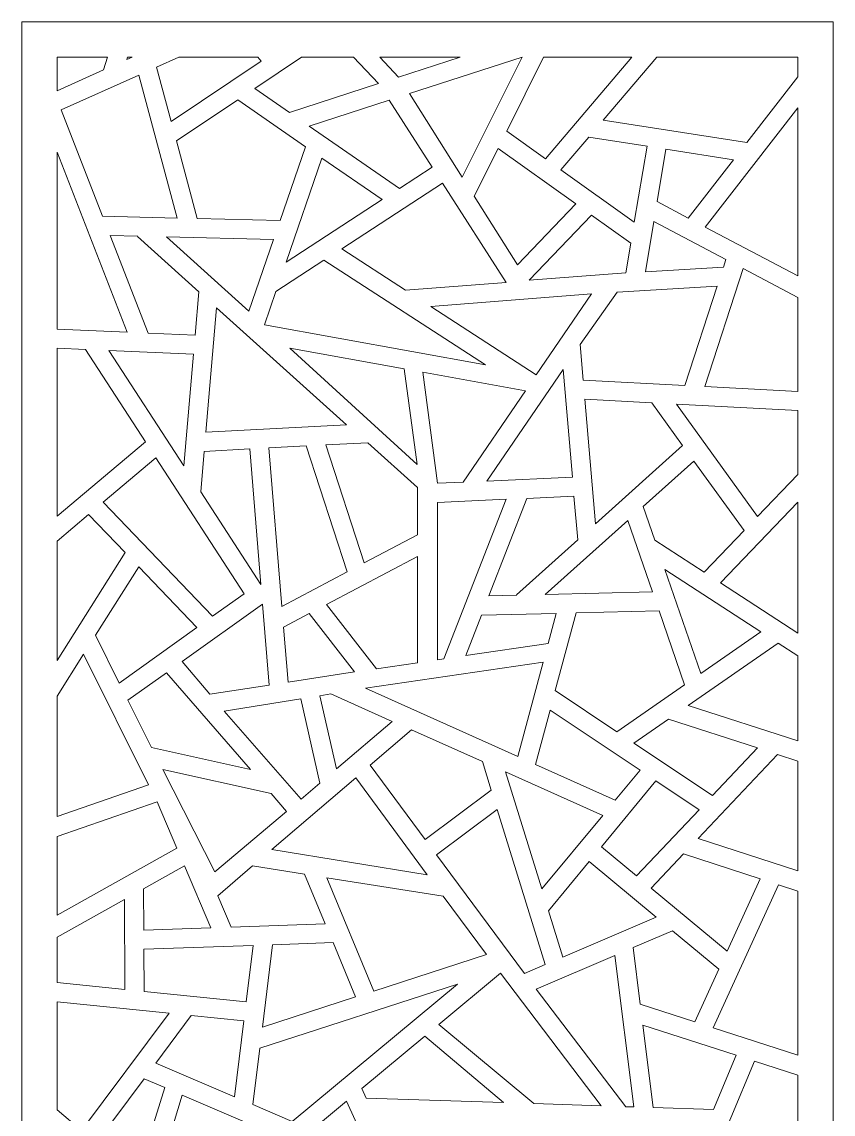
# Model space of a CAD drawing. Header units: centimetres. Extents: x -7 to 5.1, y -15.9 to 14.
# Drawn here: x -7.02 to 5.08, y -2.28 to 14.01 of the extents above; entities that cross this region are included whole.
import ezdxf

# ---------------------------------------------------------------- set-up
doc = ezdxf.new("R2010")
doc.units = ezdxf.units.CM
doc.header["$MEASUREMENT"] = 0
doc.layers.add('layer 1', color=7, linetype='Continuous')

msp = doc.modelspace()

# ---------------------------------------------------------------- linework, layer by layer
at = {"layer": 'layer 1', "color": 242, "lineweight": 9}
for points, knots in [([(-7.01776, 14.00784), (-7.01776, 14.00784), (5.08433, 14.00784), (5.08433, 14.00784), (5.08433, 14.00784), (5.08433, 14.00784), (5.08433, -15.93638), (5.08433, -15.93638), (5.08433, -15.93638), (5.08433, -15.93638), (-7.01776, -15.93638), (-7.01776, -15.93638), (-7.01776, -15.93638), (-7.01776, -15.93638), (-7.01776, 14.00784), (-7.01776, 14.00784)], [0, 0, 0, 0, 0.2, 0.2, 0.2, 0.2, 0.4, 0.4, 0.4, 0.4, 0.6, 0.6, 0.6, 0.6, 1, 1, 1, 1]), ([(-6.49191, 13.48199), (-6.49191, 13.48199), (-5.74002, 13.48199), (-5.74002, 13.48199), (-5.74002, 13.48199), (-5.74002, 13.48199), (-5.79916, 13.2905), (-5.79916, 13.2905), (-5.79916, 13.2905), (-5.79916, 13.2905), (-6.49191, 12.98055), (-6.49191, 12.98055), (-6.49191, 12.98055), (-6.49191, 12.98055), (-6.49191, 13.48199), (-6.49191, 13.48199)], [0, 0, 0, 0, 0.2, 0.2, 0.2, 0.2, 0.4, 0.4, 0.4, 0.4, 0.6, 0.6, 0.6, 0.6, 1, 1, 1, 1]), ([(-5.44189, 13.48199), (-5.44189, 13.48199), (-5.37122, 13.48199), (-5.37122, 13.48199), (-5.37122, 13.48199), (-5.37122, 13.48199), (-5.45322, 13.44531), (-5.45322, 13.44531), (-5.45322, 13.44531), (-5.45322, 13.44531), (-5.44189, 13.48199), (-5.44189, 13.48199)], [0, 0, 0, 0, 0.25, 0.25, 0.25, 0.25, 0.5, 0.5, 0.5, 0.5, 1, 1, 1, 1]), ([(-4.67372, 13.48199), (-4.67372, 13.48199), (-3.49926, 13.48199), (-3.49926, 13.48199), (-3.49926, 13.48199), (-3.49926, 13.48199), (-3.44844, 13.42067), (-3.44844, 13.42067), (-3.44844, 13.42067), (-3.44844, 13.42067), (-4.79101, 12.52346), (-4.79101, 12.52346), (-4.79101, 12.52346), (-4.79101, 12.52346), (-5.00804, 13.33241), (-5.00804, 13.33241), (-5.00804, 13.33241), (-5.00804, 13.33241), (-4.67372, 13.48199), (-4.67372, 13.48199)], [0, 0, 0, 0, 0.16666667, 0.16666667, 0.16666667, 0.16666667, 0.33333333, 0.33333333, 0.33333333, 0.33333333, 0.5, 0.5, 0.5, 0.5, 0.66666667, 0.66666667, 0.66666667, 0.66666667, 1, 1, 1, 1]), ([(-2.84431, 13.48199), (-2.84431, 13.48199), (-2.07019, 13.48199), (-2.07019, 13.48199), (-2.07019, 13.48199), (-2.07019, 13.48199), (-1.6974, 13.08771), (-1.6974, 13.08771), (-1.6974, 13.08771), (-1.6974, 13.08771), (-3.02454, 12.65827), (-3.02454, 12.65827), (-3.02454, 12.65827), (-3.02454, 12.65827), (-3.54156, 13.01606), (-3.54156, 13.01606), (-3.54156, 13.01606), (-3.54156, 13.01606), (-2.84431, 13.48199), (-2.84431, 13.48199)], [0, 0, 0, 0, 0.16666667, 0.16666667, 0.16666667, 0.16666667, 0.33333333, 0.33333333, 0.33333333, 0.33333333, 0.5, 0.5, 0.5, 0.5, 0.66666667, 0.66666667, 0.66666667, 0.66666667, 1, 1, 1, 1]), ([(-0.47726, 13.48199), (-0.47726, 13.48199), (-1.39735, 13.18481), (-1.39735, 13.18481), (-1.39735, 13.18481), (-1.39735, 13.18481), (-1.67835, 13.48199), (-1.67835, 13.48199), (-1.67835, 13.48199), (-1.67835, 13.48199), (-0.47726, 13.48199), (-0.47726, 13.48199)], [0, 0, 0, 0, 0.25, 0.25, 0.25, 0.25, 0.5, 0.5, 0.5, 0.5, 1, 1, 1, 1]), ([(-1.23498, 12.9378), (-1.23498, 12.9378), (0.44689, 13.48199), (0.44689, 13.48199), (0.44689, 13.48199), (0.44689, 13.48199), (-0.44725, 11.6898), (-0.44725, 11.6898), (-0.44725, 11.6898), (-0.44725, 11.6898), (-1.23498, 12.9378), (-1.23498, 12.9378)], [0, 0, 0, 0, 0.25, 0.25, 0.25, 0.25, 0.5, 0.5, 0.5, 0.5, 1, 1, 1, 1]), ([(2.07974, 13.48199), (2.07974, 13.48199), (0.76498, 13.48199), (0.76498, 13.48199), (0.76498, 13.48199), (0.76498, 13.48199), (0.21418, 12.37797), (0.21418, 12.37797), (0.21418, 12.37797), (0.21418, 12.37797), (0.79133, 11.96622), (0.79133, 11.96622), (0.79133, 11.96622), (0.79133, 11.96622), (2.07974, 13.48199), (2.07974, 13.48199)], [0, 0, 0, 0, 0.2, 0.2, 0.2, 0.2, 0.4, 0.4, 0.4, 0.4, 0.6, 0.6, 0.6, 0.6, 1, 1, 1, 1]), ([(4.55848, 13.18883), (4.55848, 13.18883), (4.55848, 13.48199), (4.55848, 13.48199), (4.55848, 13.48199), (4.55848, 13.48199), (2.45331, 13.48199), (2.45331, 13.48199), (2.45331, 13.48199), (2.45331, 13.48199), (1.65428, 12.54197), (1.65428, 12.54197), (1.65428, 12.54197), (1.65428, 12.54197), (3.79709, 12.20987), (3.79709, 12.20987), (3.79709, 12.20987), (3.79709, 12.20987), (4.55848, 13.18883), (4.55848, 13.18883)], [0, 0, 0, 0, 0.16666667, 0.16666667, 0.16666667, 0.16666667, 0.33333333, 0.33333333, 0.33333333, 0.33333333, 0.5, 0.5, 0.5, 0.5, 0.66666667, 0.66666667, 0.66666667, 0.66666667, 1, 1, 1, 1]), ([(-5.81457, 11.11016), (-5.81457, 11.11016), (-4.69909, 11.08275), (-4.69909, 11.08275), (-4.69909, 11.08275), (-4.69909, 11.08275), (-5.27109, 13.21471), (-5.27109, 13.21471), (-5.27109, 13.21471), (-5.27109, 13.21471), (-6.43237, 12.69511), (-6.43237, 12.69511), (-6.43237, 12.69511), (-6.43237, 12.69511), (-5.81457, 11.11016), (-5.81457, 11.11016)], [0, 0, 0, 0, 0.2, 0.2, 0.2, 0.2, 0.4, 0.4, 0.4, 0.4, 0.6, 0.6, 0.6, 0.6, 1, 1, 1, 1]), ([(-4.40251, 11.07546), (-4.40251, 11.07546), (-3.16408, 11.04504), (-3.16408, 11.04504), (-3.16408, 11.04504), (-3.16408, 11.04504), (-2.78415, 12.14553), (-2.78415, 12.14553), (-2.78415, 12.14553), (-2.78415, 12.14553), (-3.7962, 12.84589), (-3.7962, 12.84589), (-3.7962, 12.84589), (-3.7962, 12.84589), (-4.71311, 12.23315), (-4.71311, 12.23315), (-4.71311, 12.23315), (-4.71311, 12.23315), (-4.40251, 11.07546), (-4.40251, 11.07546)], [0, 0, 0, 0, 0.16666667, 0.16666667, 0.16666667, 0.16666667, 0.33333333, 0.33333333, 0.33333333, 0.33333333, 0.5, 0.5, 0.5, 0.5, 0.66666667, 0.66666667, 0.66666667, 0.66666667, 1, 1, 1, 1]), ([(-1.53798, 12.83975), (-1.53798, 12.83975), (-2.72961, 12.45419), (-2.72961, 12.45419), (-2.72961, 12.45419), (-2.72961, 12.45419), (-1.3864, 11.52465), (-1.3864, 11.52465), (-1.3864, 11.52465), (-1.3864, 11.52465), (-0.89678, 11.84228), (-0.89678, 11.84228), (-0.89678, 11.84228), (-0.89678, 11.84228), (-1.53798, 12.83975), (-1.53798, 12.83975)], [0, 0, 0, 0, 0.2, 0.2, 0.2, 0.2, 0.4, 0.4, 0.4, 0.4, 0.6, 0.6, 0.6, 0.6, 1, 1, 1, 1]), ([(4.55848, 10.22084), (4.55848, 10.22084), (4.55848, 12.72533), (4.55848, 12.72533), (4.55848, 12.72533), (4.55848, 12.72533), (3.17665, 10.94865), (3.17665, 10.94865), (3.17665, 10.94865), (3.17665, 10.94865), (4.55848, 10.22084), (4.55848, 10.22084)], [0, 0, 0, 0, 0.25, 0.25, 0.25, 0.25, 0.5, 0.5, 0.5, 0.5, 1, 1, 1, 1]), ([(2.11787, 11.01988), (2.11787, 11.01988), (1.02389, 11.80033), (1.02389, 11.80033), (1.02389, 11.80033), (1.02389, 11.80033), (1.43801, 12.28753), (1.43801, 12.28753), (1.43801, 12.28753), (1.43801, 12.28753), (2.30779, 12.15273), (2.30779, 12.15273), (2.30779, 12.15273), (2.30779, 12.15273), (2.11787, 11.01988), (2.11787, 11.01988)], [0, 0, 0, 0, 0.2, 0.2, 0.2, 0.2, 0.4, 0.4, 0.4, 0.4, 0.6, 0.6, 0.6, 0.6, 1, 1, 1, 1]), ([(-6.49191, 9.42763), (-6.49191, 9.42763), (-6.49191, 12.06419), (-6.49191, 12.06419), (-6.49191, 12.06419), (-6.49191, 12.06419), (-5.44589, 9.38066), (-5.44589, 9.38066), (-5.44589, 9.38066), (-5.44589, 9.38066), (-6.49191, 9.42763), (-6.49191, 9.42763)], [0, 0, 0, 0, 0.25, 0.25, 0.25, 0.25, 0.5, 0.5, 0.5, 0.5, 1, 1, 1, 1]), ([(0.37736, 10.38754), (0.37736, 10.38754), (-0.26934, 11.40883), (-0.26934, 11.40883), (-0.26934, 11.40883), (-0.26934, 11.40883), (0.08565, 12.12035), (0.08565, 12.12035), (0.08565, 12.12035), (0.08565, 12.12035), (1.24583, 11.29268), (1.24583, 11.29268), (1.24583, 11.29268), (1.24583, 11.29268), (0.37736, 10.38754), (0.37736, 10.38754)], [0, 0, 0, 0, 0.2, 0.2, 0.2, 0.2, 0.4, 0.4, 0.4, 0.4, 0.6, 0.6, 0.6, 0.6, 1, 1, 1, 1]), ([(2.58902, 12.10915), (2.58902, 12.10915), (3.59723, 11.95289), (3.59723, 11.95289), (3.59723, 11.95289), (3.59723, 11.95289), (2.92093, 11.08334), (2.92093, 11.08334), (2.92093, 11.08334), (2.92093, 11.08334), (2.45793, 11.3272), (2.45793, 11.3272), (2.45793, 11.3272), (2.45793, 11.3272), (2.58902, 12.10915), (2.58902, 12.10915)], [0, 0, 0, 0, 0.2, 0.2, 0.2, 0.2, 0.4, 0.4, 0.4, 0.4, 0.6, 0.6, 0.6, 0.6, 1, 1, 1, 1]), ([(-2.54117, 11.97739), (-2.54117, 11.97739), (-3.07685, 10.42579), (-3.07685, 10.42579), (-3.07685, 10.42579), (-3.07685, 10.42579), (-1.64449, 11.35689), (-1.64449, 11.35689), (-1.64449, 11.35689), (-1.64449, 11.35689), (-2.54117, 11.97739), (-2.54117, 11.97739)], [0, 0, 0, 0, 0.25, 0.25, 0.25, 0.25, 0.5, 0.5, 0.5, 0.5, 1, 1, 1, 1]), ([(-1.29445, 10.00838), (-1.29445, 10.00838), (-2.24677, 10.62599), (-2.24677, 10.62599), (-2.24677, 10.62599), (-2.24677, 10.62599), (-0.74062, 11.6026), (-0.74062, 11.6026), (-0.74062, 11.6026), (-0.74062, 11.6026), (0.20425, 10.12417), (0.20425, 10.12417), (0.20425, 10.12417), (0.20425, 10.12417), (-1.29445, 10.00838), (-1.29445, 10.00838)], [0, 0, 0, 0, 0.2, 0.2, 0.2, 0.2, 0.4, 0.4, 0.4, 0.4, 0.6, 0.6, 0.6, 0.6, 1, 1, 1, 1]), ([(1.48001, 11.12562), (1.48001, 11.12562), (2.06557, 10.70789), (2.06557, 10.70789), (2.06557, 10.70789), (2.06557, 10.70789), (1.9927, 10.26394), (1.9927, 10.26394), (1.9927, 10.26394), (1.9927, 10.26394), (0.54855, 10.15718), (0.54855, 10.15718), (0.54855, 10.15718), (0.54855, 10.15718), (1.48001, 11.12562), (1.48001, 11.12562)], [0, 0, 0, 0, 0.2, 0.2, 0.2, 0.2, 0.4, 0.4, 0.4, 0.4, 0.6, 0.6, 0.6, 0.6, 1, 1, 1, 1]), ([(2.40839, 11.03174), (2.40839, 11.03174), (3.48488, 10.46475), (3.48488, 10.46475), (3.48488, 10.46475), (3.48488, 10.46475), (3.4483, 10.35236), (3.4483, 10.35236), (3.4483, 10.35236), (3.4483, 10.35236), (2.28262, 10.28155), (2.28262, 10.28155), (2.28262, 10.28155), (2.28262, 10.28155), (2.40839, 11.03174), (2.40839, 11.03174)], [0, 0, 0, 0, 0.2, 0.2, 0.2, 0.2, 0.4, 0.4, 0.4, 0.4, 0.6, 0.6, 0.6, 0.6, 1, 1, 1, 1]), ([(-5.135, 9.36671), (-5.135, 9.36671), (-4.43359, 9.33522), (-4.43359, 9.33522), (-4.43359, 9.33522), (-4.43359, 9.33522), (-4.37754, 9.9843), (-4.37754, 9.9843), (-4.37754, 9.9843), (-4.37754, 9.9843), (-5.29275, 10.80647), (-5.29275, 10.80647), (-5.29275, 10.80647), (-5.29275, 10.80647), (-5.2871, 10.8123), (-5.2871, 10.8123), (-5.2871, 10.8123), (-5.2871, 10.8123), (-5.70245, 10.82251), (-5.70245, 10.82251), (-5.70245, 10.82251), (-5.70245, 10.82251), (-5.135, 9.36671), (-5.135, 9.36671)], [0, 0, 0, 0, 0.14285714, 0.14285714, 0.14285714, 0.14285714, 0.28571429, 0.28571429, 0.28571429, 0.28571429, 0.42857143, 0.42857143, 0.42857143, 0.42857143, 0.57142857, 0.57142857, 0.57142857, 0.57142857, 0.71428571, 0.71428571, 0.71428571, 0.71428571, 1, 1, 1, 1]), ([(-4.86148, 10.80186), (-4.86148, 10.80186), (-3.62997, 9.69555), (-3.62997, 9.69555), (-3.62997, 9.69555), (-3.62997, 9.69555), (-3.2616, 10.76254), (-3.2616, 10.76254), (-3.2616, 10.76254), (-3.2616, 10.76254), (-4.86148, 10.80186), (-4.86148, 10.80186)], [0, 0, 0, 0, 0.25, 0.25, 0.25, 0.25, 0.5, 0.5, 0.5, 0.5, 1, 1, 1, 1]), ([(-3.4002, 9.48914), (-3.4002, 9.48914), (-3.4002, 9.48914), (-3.4002, 9.48914), (-3.4002, 9.48914), (-3.4002, 9.48914), (-3.2279, 9.9882), (-3.2279, 9.9882), (-3.2279, 9.9882), (-3.2279, 9.9882), (-2.51085, 10.45638), (-2.51085, 10.45638), (-2.51085, 10.45638), (-2.51085, 10.45638), (-0.10338, 8.89509), (-0.10338, 8.89509), (-0.10338, 8.89509), (-0.10338, 8.89509), (-3.4002, 9.48916), (-3.4002, 9.48916), (-3.4002, 9.48916), (-3.4002, 9.48916), (-3.4002, 9.48914), (-3.4002, 9.48914)], [0, 0, 0, 0, 0.14285714, 0.14285714, 0.14285714, 0.14285714, 0.28571429, 0.28571429, 0.28571429, 0.28571429, 0.42857143, 0.42857143, 0.42857143, 0.42857143, 0.57142857, 0.57142857, 0.57142857, 0.57142857, 0.71428571, 0.71428571, 0.71428571, 0.71428571, 1, 1, 1, 1]), ([(4.55848, 8.49683), (4.55848, 8.49683), (4.55848, 9.89929), (4.55848, 9.89929), (4.55848, 9.89929), (4.55848, 9.89929), (3.74026, 10.33026), (3.74026, 10.33026), (3.74026, 10.33026), (3.74026, 10.33026), (3.16765, 8.57064), (3.16765, 8.57064), (3.16765, 8.57064), (3.16765, 8.57064), (4.55848, 8.49683), (4.55848, 8.49683)], [0, 0, 0, 0, 0.2, 0.2, 0.2, 0.2, 0.4, 0.4, 0.4, 0.4, 0.6, 0.6, 0.6, 0.6, 1, 1, 1, 1]), ([(-0.91827, 9.7644), (-0.91827, 9.7644), (1.4784, 9.95232), (1.4784, 9.95232), (1.4784, 9.95232), (1.4784, 9.95232), (0.65428, 8.74455), (0.65428, 8.74455), (0.65428, 8.74455), (0.65428, 8.74455), (-0.91827, 9.7644), (-0.91827, 9.7644)], [0, 0, 0, 0, 0.25, 0.25, 0.25, 0.25, 0.5, 0.5, 0.5, 0.5, 1, 1, 1, 1]), ([(3.35569, 10.06776), (3.35569, 10.06776), (1.86033, 9.97803), (1.86033, 9.97803), (1.86033, 9.97803), (1.86033, 9.97803), (1.30851, 9.19838), (1.30851, 9.19838), (1.30851, 9.19838), (1.30851, 9.19838), (1.35441, 8.66691), (1.35441, 8.66691), (1.35441, 8.66691), (1.35441, 8.66691), (2.87357, 8.58627), (2.87357, 8.58627), (2.87357, 8.58627), (2.87357, 8.58627), (3.35569, 10.06776), (3.35569, 10.06776)], [0, 0, 0, 0, 0.16666667, 0.16666667, 0.16666667, 0.16666667, 0.33333333, 0.33333333, 0.33333333, 0.33333333, 0.5, 0.5, 0.5, 0.5, 0.66666667, 0.66666667, 0.66666667, 0.66666667, 1, 1, 1, 1]), ([(-2.17377, 8.00189), (-2.17377, 8.00189), (-4.11251, 9.74623), (-4.11251, 9.74623), (-4.11251, 9.74623), (-4.11251, 9.74623), (-4.2728, 7.89047), (-4.2728, 7.89047), (-4.2728, 7.89047), (-4.2728, 7.89047), (-2.17377, 8.00189), (-2.17377, 8.00189)], [0, 0, 0, 0, 0.25, 0.25, 0.25, 0.25, 0.5, 0.5, 0.5, 0.5, 1, 1, 1, 1]), ([(-6.49191, 6.63932), (-6.49191, 6.63932), (-6.49191, 9.14277), (-6.49191, 9.14277), (-6.49191, 9.14277), (-6.49191, 9.14277), (-6.06967, 9.12382), (-6.06967, 9.12382), (-6.06967, 9.12382), (-6.06967, 9.12382), (-5.17558, 7.74855), (-5.17558, 7.74855), (-5.17558, 7.74855), (-5.17558, 7.74855), (-6.49191, 6.63932), (-6.49191, 6.63932)], [0, 0, 0, 0, 0.2, 0.2, 0.2, 0.2, 0.4, 0.4, 0.4, 0.4, 0.6, 0.6, 0.6, 0.6, 1, 1, 1, 1]), ([(-1.12185, 7.40775), (-1.12185, 7.40775), (-3.01931, 9.14118), (-3.01931, 9.14118), (-3.01931, 9.14118), (-3.01931, 9.14118), (-1.31244, 8.83362), (-1.31244, 8.83362), (-1.31244, 8.83362), (-1.31244, 8.83362), (-1.12185, 7.40775), (-1.12185, 7.40775)], [0, 0, 0, 0, 0.25, 0.25, 0.25, 0.25, 0.5, 0.5, 0.5, 0.5, 1, 1, 1, 1]), ([(-5.7197, 9.10811), (-5.7197, 9.10811), (-4.60174, 7.38853), (-4.60174, 7.38853), (-4.60174, 7.38853), (-4.60174, 7.38853), (-4.4581, 9.05148), (-4.4581, 9.05148), (-4.4581, 9.05148), (-4.4581, 9.05148), (-5.7197, 9.10811), (-5.7197, 9.10811)], [0, 0, 0, 0, 0.25, 0.25, 0.25, 0.25, 0.5, 0.5, 0.5, 0.5, 1, 1, 1, 1]), ([(1.05502, 8.82688), (1.05502, 8.82688), (1.19386, 7.2194), (1.19386, 7.2194), (1.19386, 7.2194), (1.19386, 7.2194), (-0.08089, 7.16218), (-0.08089, 7.16218), (-0.08089, 7.16218), (-0.08089, 7.16218), (1.05502, 8.82688), (1.05502, 8.82688)], [0, 0, 0, 0, 0.25, 0.25, 0.25, 0.25, 0.5, 0.5, 0.5, 0.5, 1, 1, 1, 1]), ([(-1.0381, 8.78419), (-1.0381, 8.78419), (0.49307, 8.50828), (0.49307, 8.50828), (0.49307, 8.50828), (0.49307, 8.50828), (-0.43633, 7.14622), (-0.43633, 7.14622), (-0.43633, 7.14622), (-0.43633, 7.14622), (-0.81688, 7.12914), (-0.81688, 7.12914), (-0.81688, 7.12914), (-0.81688, 7.12914), (-1.0381, 8.78419), (-1.0381, 8.78419)], [0, 0, 0, 0, 0.2, 0.2, 0.2, 0.2, 0.4, 0.4, 0.4, 0.4, 0.6, 0.6, 0.6, 0.6, 1, 1, 1, 1]), ([(1.37916, 8.3804), (1.37916, 8.3804), (2.38017, 8.32727), (2.38017, 8.32727), (2.38017, 8.32727), (2.38017, 8.32727), (2.83926, 7.69229), (2.83926, 7.69229), (2.83926, 7.69229), (2.83926, 7.69229), (1.53945, 6.52464), (1.53945, 6.52464), (1.53945, 6.52464), (1.53945, 6.52464), (1.37916, 8.3804), (1.37916, 8.3804)], [0, 0, 0, 0, 0.2, 0.2, 0.2, 0.2, 0.4, 0.4, 0.4, 0.4, 0.6, 0.6, 0.6, 0.6, 1, 1, 1, 1]), ([(4.55848, 7.25799), (4.55848, 7.25799), (4.55848, 8.21164), (4.55848, 8.21164), (4.55848, 8.21164), (4.55848, 8.21164), (2.74522, 8.30789), (2.74522, 8.30789), (2.74522, 8.30789), (2.74522, 8.30789), (3.9573, 6.63141), (3.9573, 6.63141), (3.9573, 6.63141), (3.9573, 6.63141), (4.55848, 7.25799), (4.55848, 7.25799)], [0, 0, 0, 0, 0.2, 0.2, 0.2, 0.2, 0.4, 0.4, 0.4, 0.4, 0.6, 0.6, 0.6, 0.6, 1, 1, 1, 1]), ([(-3.33438, 7.65509), (-3.33438, 7.65509), (-3.14016, 5.29361), (-3.14016, 5.29361), (-3.14016, 5.29361), (-3.14016, 5.29361), (-2.16708, 5.80611), (-2.16708, 5.80611), (-2.16708, 5.80611), (-2.16708, 5.80611), (-2.77838, 7.6846), (-2.77838, 7.6846), (-2.77838, 7.6846), (-2.77838, 7.6846), (-3.33438, 7.65509), (-3.33438, 7.65509)], [0, 0, 0, 0, 0.2, 0.2, 0.2, 0.2, 0.4, 0.4, 0.4, 0.4, 0.6, 0.6, 0.6, 0.6, 1, 1, 1, 1]), ([(-1.11656, 7.06431), (-1.11656, 7.06431), (-1.11656, 6.35943), (-1.11656, 6.35943), (-1.11656, 6.35943), (-1.11656, 6.35943), (-1.91171, 5.94062), (-1.91171, 5.94062), (-1.91171, 5.94062), (-1.91171, 5.94062), (-2.48433, 7.70022), (-2.48433, 7.70022), (-2.48433, 7.70022), (-2.48433, 7.70022), (-1.85906, 7.7334), (-1.85906, 7.7334), (-1.85906, 7.7334), (-1.85906, 7.7334), (-1.11656, 7.06431), (-1.11656, 7.06431)], [0, 0, 0, 0, 0.16666667, 0.16666667, 0.16666667, 0.16666667, 0.33333333, 0.33333333, 0.33333333, 0.33333333, 0.5, 0.5, 0.5, 0.5, 0.66666667, 0.66666667, 0.66666667, 0.66666667, 1, 1, 1, 1]), ([(-4.17196, 5.14525), (-4.17196, 5.14525), (-3.70134, 5.48097), (-3.70134, 5.48097), (-3.70134, 5.48097), (-3.70134, 5.48097), (-5.01927, 7.50815), (-5.01927, 7.50815), (-5.01927, 7.50815), (-5.01927, 7.50815), (-5.80435, 6.84656), (-5.80435, 6.84656), (-5.80435, 6.84656), (-5.80435, 6.84656), (-4.17196, 5.14525), (-4.17196, 5.14525)], [0, 0, 0, 0, 0.2, 0.2, 0.2, 0.2, 0.4, 0.4, 0.4, 0.4, 0.6, 0.6, 0.6, 0.6, 1, 1, 1, 1]), ([(-3.45291, 5.62146), (-3.45291, 5.62146), (-3.61892, 7.63998), (-3.61892, 7.63998), (-3.61892, 7.63998), (-3.61892, 7.63998), (-4.29756, 7.60397), (-4.29756, 7.60397), (-4.29756, 7.60397), (-4.29756, 7.60397), (-4.34965, 7.00078), (-4.34965, 7.00078), (-4.34965, 7.00078), (-4.34965, 7.00078), (-3.45291, 5.62146), (-3.45291, 5.62146)], [0, 0, 0, 0, 0.2, 0.2, 0.2, 0.2, 0.4, 0.4, 0.4, 0.4, 0.6, 0.6, 0.6, 0.6, 1, 1, 1, 1]), ([(3.16226, 5.8028), (3.16226, 5.8028), (2.42405, 6.28268), (2.42405, 6.28268), (2.42405, 6.28268), (2.42405, 6.28268), (2.25177, 6.78174), (2.25177, 6.78174), (2.25177, 6.78174), (2.25177, 6.78174), (3.00704, 7.46021), (3.00704, 7.46021), (3.00704, 7.46021), (3.00704, 7.46021), (3.75709, 6.42276), (3.75709, 6.42276), (3.75709, 6.42276), (3.75709, 6.42276), (3.16226, 5.8028), (3.16226, 5.8028)], [0, 0, 0, 0, 0.16666667, 0.16666667, 0.16666667, 0.16666667, 0.33333333, 0.33333333, 0.33333333, 0.33333333, 0.5, 0.5, 0.5, 0.5, 0.66666667, 0.66666667, 0.66666667, 0.66666667, 1, 1, 1, 1]), ([(-0.72161, 4.51028), (-0.72161, 4.51028), (0.20607, 6.89021), (0.20607, 6.89021), (0.20607, 6.89021), (0.20607, 6.89021), (-0.81688, 6.84429), (-0.81688, 6.84429), (-0.81688, 6.84429), (-0.81688, 6.84429), (-0.81688, 4.4961), (-0.81688, 4.4961), (-0.81688, 4.4961), (-0.81688, 4.4961), (-0.72161, 4.51028), (-0.72161, 4.51028)], [0, 0, 0, 0, 0.2, 0.2, 0.2, 0.2, 0.4, 0.4, 0.4, 0.4, 0.6, 0.6, 0.6, 0.6, 1, 1, 1, 1]), ([(1.21836, 6.93566), (1.21836, 6.93566), (1.27443, 6.28657), (1.27443, 6.28657), (1.27443, 6.28657), (1.27443, 6.28657), (0.35921, 5.4644), (0.35921, 5.4644), (0.35921, 5.4644), (0.35921, 5.4644), (0.36485, 5.45856), (0.36485, 5.45856), (0.36485, 5.45856), (0.36485, 5.45856), (-0.05048, 5.44835), (-0.05048, 5.44835), (-0.05048, 5.44835), (-0.05048, 5.44835), (0.51698, 6.90415), (0.51698, 6.90415), (0.51698, 6.90415), (0.51698, 6.90415), (1.21836, 6.93566), (1.21836, 6.93566)], [0, 0, 0, 0, 0.14285714, 0.14285714, 0.14285714, 0.14285714, 0.28571429, 0.28571429, 0.28571429, 0.28571429, 0.42857143, 0.42857143, 0.42857143, 0.42857143, 0.57142857, 0.57142857, 0.57142857, 0.57142857, 0.71428571, 0.71428571, 0.71428571, 0.71428571, 1, 1, 1, 1]), ([(4.55848, 4.89519), (4.55848, 4.89519), (4.55848, 6.84686), (4.55848, 6.84686), (4.55848, 6.84686), (4.55848, 6.84686), (3.4052, 5.64489), (3.4052, 5.64489), (3.4052, 5.64489), (3.4052, 5.64489), (4.55848, 4.89519), (4.55848, 4.89519)], [0, 0, 0, 0, 0.25, 0.25, 0.25, 0.25, 0.5, 0.5, 0.5, 0.5, 1, 1, 1, 1]), ([(-6.49191, 4.48886), (-6.49191, 4.48886), (-6.49191, 6.26718), (-6.49191, 6.26718), (-6.49191, 6.26718), (-6.49191, 6.26718), (-6.02247, 6.66277), (-6.02247, 6.66277), (-6.02247, 6.66277), (-6.02247, 6.66277), (-5.47743, 6.09472), (-5.47743, 6.09472), (-5.47743, 6.09472), (-5.47743, 6.09472), (-6.49191, 4.48886), (-6.49191, 4.48886)], [0, 0, 0, 0, 0.2, 0.2, 0.2, 0.2, 0.4, 0.4, 0.4, 0.4, 0.6, 0.6, 0.6, 0.6, 1, 1, 1, 1]), ([(2.022, 6.57533), (2.022, 6.57533), (2.39035, 5.50835), (2.39035, 5.50835), (2.39035, 5.50835), (2.39035, 5.50835), (0.79049, 5.46903), (0.79049, 5.46903), (0.79049, 5.46903), (0.79049, 5.46903), (2.022, 6.57533), (2.022, 6.57533)], [0, 0, 0, 0, 0.25, 0.25, 0.25, 0.25, 0.5, 0.5, 0.5, 0.5, 1, 1, 1, 1]), ([(-1.11656, 6.03788), (-1.11656, 6.03788), (-1.11656, 4.45158), (-1.11656, 4.45158), (-1.11656, 4.45158), (-1.11656, 4.45158), (-1.72743, 4.36064), (-1.72743, 4.36064), (-1.72743, 4.36064), (-1.72743, 4.36064), (-2.47531, 5.32223), (-2.47531, 5.32223), (-2.47531, 5.32223), (-2.47531, 5.32223), (-1.11656, 6.03788), (-1.11656, 6.03788)], [0, 0, 0, 0, 0.2, 0.2, 0.2, 0.2, 0.4, 0.4, 0.4, 0.4, 0.6, 0.6, 0.6, 0.6, 1, 1, 1, 1]), ([(-5.27461, 5.88334), (-5.27461, 5.88334), (-5.92131, 4.86203), (-5.92131, 4.86203), (-5.92131, 4.86203), (-5.92131, 4.86203), (-5.56632, 4.15053), (-5.56632, 4.15053), (-5.56632, 4.15053), (-5.56632, 4.15053), (-4.40614, 4.97819), (-4.40614, 4.97819), (-4.40614, 4.97819), (-4.40614, 4.97819), (-5.27461, 5.88334), (-5.27461, 5.88334)], [0, 0, 0, 0, 0.2, 0.2, 0.2, 0.2, 0.4, 0.4, 0.4, 0.4, 0.6, 0.6, 0.6, 0.6, 1, 1, 1, 1]), ([(2.57512, 5.8451), (2.57512, 5.8451), (4.00747, 4.91399), (4.00747, 4.91399), (4.00747, 4.91399), (4.00747, 4.91399), (3.11079, 4.29348), (3.11079, 4.29348), (3.11079, 4.29348), (3.11079, 4.29348), (2.57512, 5.8451), (2.57512, 5.8451)], [0, 0, 0, 0, 0.25, 0.25, 0.25, 0.25, 0.5, 0.5, 0.5, 0.5, 1, 1, 1, 1]), ([(-3.32945, 4.12043), (-3.32945, 4.12043), (-3.42862, 5.32622), (-3.42862, 5.32622), (-3.42862, 5.32622), (-3.42862, 5.32622), (-4.62808, 4.47055), (-4.62808, 4.47055), (-4.62808, 4.47055), (-4.62808, 4.47055), (-4.21396, 3.98334), (-4.21396, 3.98334), (-4.21396, 3.98334), (-4.21396, 3.98334), (-3.32945, 4.12043), (-3.32945, 4.12043)], [0, 0, 0, 0, 0.2, 0.2, 0.2, 0.2, 0.4, 0.4, 0.4, 0.4, 0.6, 0.6, 0.6, 0.6, 1, 1, 1, 1]), ([(2.48787, 5.22584), (2.48787, 5.22584), (2.86781, 4.12534), (2.86781, 4.12534), (2.86781, 4.12534), (2.86781, 4.12534), (1.85577, 3.42499), (1.85577, 3.42499), (1.85577, 3.42499), (1.85577, 3.42499), (0.93886, 4.03772), (0.93886, 4.03772), (0.93886, 4.03772), (0.93886, 4.03772), (1.24946, 5.19541), (1.24946, 5.19541), (1.24946, 5.19541), (1.24946, 5.19541), (2.48787, 5.22584), (2.48787, 5.22584)], [0, 0, 0, 0, 0.16666667, 0.16666667, 0.16666667, 0.16666667, 0.33333333, 0.33333333, 0.33333333, 0.33333333, 0.5, 0.5, 0.5, 0.5, 0.66666667, 0.66666667, 0.66666667, 0.66666667, 1, 1, 1, 1]), ([(-3.11481, 4.98542), (-3.11481, 4.98542), (-3.04726, 4.16416), (-3.04726, 4.16416), (-3.04726, 4.16416), (-3.04726, 4.16416), (-2.05474, 4.31799), (-2.05474, 4.31799), (-2.05474, 4.31799), (-2.05474, 4.31799), (-2.73104, 5.18754), (-2.73104, 5.18754), (-2.73104, 5.18754), (-2.73104, 5.18754), (-3.11481, 4.98542), (-3.11481, 4.98542)], [0, 0, 0, 0, 0.2, 0.2, 0.2, 0.2, 0.4, 0.4, 0.4, 0.4, 0.6, 0.6, 0.6, 0.6, 1, 1, 1, 1]), ([(0.95288, 5.18812), (0.95288, 5.18812), (0.83313, 4.74181), (0.83313, 4.74181), (0.83313, 4.74181), (0.83313, 4.74181), (-0.3973, 4.55865), (-0.3973, 4.55865), (-0.3973, 4.55865), (-0.3973, 4.55865), (-0.16262, 5.16072), (-0.16262, 5.16072), (-0.16262, 5.16072), (-0.16262, 5.16072), (0.95288, 5.18812), (0.95288, 5.18812)], [0, 0, 0, 0, 0.2, 0.2, 0.2, 0.2, 0.4, 0.4, 0.4, 0.4, 0.6, 0.6, 0.6, 0.6, 1, 1, 1, 1]), ([(4.55848, 3.28726), (4.55848, 3.28726), (4.55848, 4.55581), (4.55848, 4.55581), (4.55848, 4.55581), (4.55848, 4.55581), (4.26557, 4.74621), (4.26557, 4.74621), (4.26557, 4.74621), (4.26557, 4.74621), (2.92233, 3.81669), (2.92233, 3.81669), (2.92233, 3.81669), (2.92233, 3.81669), (4.55848, 3.28726), (4.55848, 3.28726)], [0, 0, 0, 0, 0.2, 0.2, 0.2, 0.2, 0.4, 0.4, 0.4, 0.4, 0.6, 0.6, 0.6, 0.6, 1, 1, 1, 1]), ([(-6.49191, 2.16214), (-6.49191, 2.16214), (-6.49191, 3.95679), (-6.49191, 3.95679), (-6.49191, 3.95679), (-6.49191, 3.95679), (-6.09922, 4.58109), (-6.09922, 4.58109), (-6.09922, 4.58109), (-6.09922, 4.58109), (-5.12795, 2.6343), (-5.12795, 2.6343), (-5.12795, 2.6343), (-5.12795, 2.6343), (-6.49191, 2.16214), (-6.49191, 2.16214)], [0, 0, 0, 0, 0.2, 0.2, 0.2, 0.2, 0.4, 0.4, 0.4, 0.4, 0.6, 0.6, 0.6, 0.6, 1, 1, 1, 1]), ([(-1.89133, 4.07282), (-1.89133, 4.07282), (0.75838, 4.46319), (0.75838, 4.46319), (0.75838, 4.46319), (0.75838, 4.46319), (0.38088, 3.05616), (0.38088, 3.05616), (0.38088, 3.05616), (0.38088, 3.05616), (-1.89133, 4.07282), (-1.89133, 4.07282)], [0, 0, 0, 0, 0.25, 0.25, 0.25, 0.25, 0.5, 0.5, 0.5, 0.5, 1, 1, 1, 1]), ([(-3.6087, 2.86052), (-3.6087, 2.86052), (-4.85992, 4.30516), (-4.85992, 4.30516), (-4.85992, 4.30516), (-4.85992, 4.30516), (-5.43779, 3.8929), (-5.43779, 3.8929), (-5.43779, 3.8929), (-5.43779, 3.8929), (-5.08213, 3.19177), (-5.08213, 3.19177), (-5.08213, 3.19177), (-5.08213, 3.19177), (-3.6087, 2.86052), (-3.6087, 2.86052)], [0, 0, 0, 0, 0.2, 0.2, 0.2, 0.2, 0.4, 0.4, 0.4, 0.4, 0.6, 0.6, 0.6, 0.6, 1, 1, 1, 1]), ([(-2.57281, 2.65877), (-2.57281, 2.65877), (-2.85231, 2.42041), (-2.85231, 2.42041), (-2.85231, 2.42041), (-2.85231, 2.42041), (-3.99768, 3.72892), (-3.99768, 3.72892), (-3.99768, 3.72892), (-3.99768, 3.72892), (-2.85653, 3.91522), (-2.85653, 3.91522), (-2.85653, 3.91522), (-2.85653, 3.91522), (-2.57281, 2.65877), (-2.57281, 2.65877)], [0, 0, 0, 0, 0.2, 0.2, 0.2, 0.2, 0.4, 0.4, 0.4, 0.4, 0.6, 0.6, 0.6, 0.6, 1, 1, 1, 1]), ([(-1.49309, 3.57948), (-1.49309, 3.57948), (-2.32501, 2.87008), (-2.32501, 2.87008), (-2.32501, 2.87008), (-2.32501, 2.87008), (-2.57485, 3.96121), (-2.57485, 3.96121), (-2.57485, 3.96121), (-2.57485, 3.96121), (-2.41082, 3.98801), (-2.41082, 3.98801), (-2.41082, 3.98801), (-2.41082, 3.98801), (-1.49309, 3.57948), (-1.49309, 3.57948)], [0, 0, 0, 0, 0.2, 0.2, 0.2, 0.2, 0.4, 0.4, 0.4, 0.4, 0.6, 0.6, 0.6, 0.6, 1, 1, 1, 1]), ([(2.20354, 2.85021), (2.20354, 2.85021), (1.83495, 2.40557), (1.83495, 2.40557), (1.83495, 2.40557), (1.83495, 2.40557), (0.64392, 2.93847), (0.64392, 2.93847), (0.64392, 2.93847), (0.64392, 2.93847), (0.86096, 3.7474), (0.86096, 3.7474), (0.86096, 3.7474), (0.86096, 3.7474), (2.20354, 2.85021), (2.20354, 2.85021)], [0, 0, 0, 0, 0.2, 0.2, 0.2, 0.2, 0.4, 0.4, 0.4, 0.4, 0.6, 0.6, 0.6, 0.6, 1, 1, 1, 1]), ([(3.28205, 2.47187), (3.28205, 2.47187), (2.11041, 3.25483), (2.11041, 3.25483), (2.11041, 3.25483), (2.11041, 3.25483), (2.62742, 3.61259), (2.62742, 3.61259), (2.62742, 3.61259), (2.62742, 3.61259), (3.95457, 3.18316), (3.95457, 3.18316), (3.95457, 3.18316), (3.95457, 3.18316), (3.28205, 2.47187), (3.28205, 2.47187)], [0, 0, 0, 0, 0.2, 0.2, 0.2, 0.2, 0.4, 0.4, 0.4, 0.4, 0.6, 0.6, 0.6, 0.6, 1, 1, 1, 1]), ([(-0.01467, 2.55124), (-0.01467, 2.55124), (-0.14719, 2.98036), (-0.14719, 2.98036), (-0.14719, 2.98036), (-0.14719, 2.98036), (-1.20394, 3.45077), (-1.20394, 3.45077), (-1.20394, 3.45077), (-1.20394, 3.45077), (-1.82053, 2.92418), (-1.82053, 2.92418), (-1.82053, 2.92418), (-1.82053, 2.92418), (-1.00262, 1.81674), (-1.00262, 1.81674), (-1.00262, 1.81674), (-1.00262, 1.81674), (-0.01467, 2.55124), (-0.01467, 2.55124)], [0, 0, 0, 0, 0.16666667, 0.16666667, 0.16666667, 0.16666667, 0.33333333, 0.33333333, 0.33333333, 0.33333333, 0.5, 0.5, 0.5, 0.5, 0.66666667, 0.66666667, 0.66666667, 0.66666667, 1, 1, 1, 1]), ([(4.55848, 1.34916), (4.55848, 1.34916), (4.55848, 2.98776), (4.55848, 2.98776), (4.55848, 2.98776), (4.55848, 2.98776), (4.25462, 3.08607), (4.25462, 3.08607), (4.25462, 3.08607), (4.25462, 3.08607), (3.06827, 1.83135), (3.06827, 1.83135), (3.06827, 1.83135), (3.06827, 1.83135), (4.55848, 1.34916), (4.55848, 1.34916)], [0, 0, 0, 0, 0.2, 0.2, 0.2, 0.2, 0.4, 0.4, 0.4, 0.4, 0.6, 0.6, 0.6, 0.6, 1, 1, 1, 1]), ([(-4.13957, 1.33374), (-4.13957, 1.33374), (-3.06753, 2.23568), (-3.06753, 2.23568), (-3.06753, 2.23568), (-3.06753, 2.23568), (-3.29779, 2.50153), (-3.29779, 2.50153), (-3.29779, 2.50153), (-3.29779, 2.50153), (-4.91555, 2.86342), (-4.91555, 2.86342), (-4.91555, 2.86342), (-4.91555, 2.86342), (-4.13957, 1.33374), (-4.13957, 1.33374)], [0, 0, 0, 0, 0.2, 0.2, 0.2, 0.2, 0.4, 0.4, 0.4, 0.4, 0.6, 0.6, 0.6, 0.6, 1, 1, 1, 1]), ([(1.64623, 2.17792), (1.64623, 2.17792), (0.73732, 1.08149), (0.73732, 1.08149), (0.73732, 1.08149), (0.73732, 1.08149), (0.19874, 2.82558), (0.19874, 2.82558), (0.19874, 2.82558), (0.19874, 2.82558), (1.64623, 2.17792), (1.64623, 2.17792)], [0, 0, 0, 0, 0.25, 0.25, 0.25, 0.25, 0.5, 0.5, 0.5, 0.5, 1, 1, 1, 1]), ([(-3.2911, 1.66824), (-3.2911, 1.66824), (-0.96922, 1.29279), (-0.96922, 1.29279), (-0.96922, 1.29279), (-0.96922, 1.29279), (-2.03731, 2.73904), (-2.03731, 2.73904), (-2.03731, 2.73904), (-2.03731, 2.73904), (-3.2911, 1.66824), (-3.2911, 1.66824)], [0, 0, 0, 0, 0.25, 0.25, 0.25, 0.25, 0.5, 0.5, 0.5, 0.5, 1, 1, 1, 1]), ([(2.15015, 1.27476), (2.15015, 1.27476), (1.62731, 1.70878), (1.62731, 1.70878), (1.62731, 1.70878), (1.62731, 1.70878), (2.44162, 2.6911), (2.44162, 2.6911), (2.44162, 2.6911), (2.44162, 2.6911), (3.08364, 2.26206), (3.08364, 2.26206), (3.08364, 2.26206), (3.08364, 2.26206), (2.15015, 1.27476), (2.15015, 1.27476)], [0, 0, 0, 0, 0.2, 0.2, 0.2, 0.2, 0.4, 0.4, 0.4, 0.4, 0.6, 0.6, 0.6, 0.6, 1, 1, 1, 1]), ([(-6.49191, 0.68772), (-6.49191, 0.68772), (-6.49191, 1.86102), (-6.49191, 1.86102), (-6.49191, 1.86102), (-6.49191, 1.86102), (-4.9976, 2.37831), (-4.9976, 2.37831), (-4.9976, 2.37831), (-4.9976, 2.37831), (-4.70393, 1.68815), (-4.70393, 1.68815), (-4.70393, 1.68815), (-4.70393, 1.68815), (-6.49191, 0.68772), (-6.49191, 0.68772)], [0, 0, 0, 0, 0.2, 0.2, 0.2, 0.2, 0.4, 0.4, 0.4, 0.4, 0.6, 0.6, 0.6, 0.6, 1, 1, 1, 1]), ([(0.07432, 2.26303), (0.07432, 2.26303), (-0.83366, 1.58797), (-0.83366, 1.58797), (-0.83366, 1.58797), (-0.83366, 1.58797), (0.48014, -0.17943), (0.48014, -0.17943), (0.48014, -0.17943), (0.48014, -0.17943), (0.78785, -0.04758), (0.78785, -0.04758), (0.78785, -0.04758), (0.78785, -0.04758), (0.07432, 2.26303), (0.07432, 2.26303)], [0, 0, 0, 0, 0.2, 0.2, 0.2, 0.2, 0.4, 0.4, 0.4, 0.4, 0.6, 0.6, 0.6, 0.6, 1, 1, 1, 1]), ([(1.44558, 1.48956), (1.44558, 1.48956), (2.44298, 0.66161), (2.44298, 0.66161), (2.44298, 0.66161), (2.44298, 0.66161), (1.05114, 0.06524), (1.05114, 0.06524), (1.05114, 0.06524), (1.05114, 0.06524), (0.83774, 0.75631), (0.83774, 0.75631), (0.83774, 0.75631), (0.83774, 0.75631), (1.44558, 1.48956), (1.44558, 1.48956)], [0, 0, 0, 0, 0.2, 0.2, 0.2, 0.2, 0.4, 0.4, 0.4, 0.4, 0.6, 0.6, 0.6, 0.6, 1, 1, 1, 1]), ([(2.85142, 1.60202), (2.85142, 1.60202), (3.99423, 1.23223), (3.99423, 1.23223), (3.99423, 1.23223), (3.99423, 1.23223), (3.50145, 0.15302), (3.50145, 0.15302), (3.50145, 0.15302), (3.50145, 0.15302), (2.36969, 1.09253), (2.36969, 1.09253), (2.36969, 1.09253), (2.36969, 1.09253), (2.85142, 1.60202), (2.85142, 1.60202)], [0, 0, 0, 0, 0.2, 0.2, 0.2, 0.2, 0.4, 0.4, 0.4, 0.4, 0.6, 0.6, 0.6, 0.6, 1, 1, 1, 1]), ([(-4.19934, 0.50235), (-4.19934, 0.50235), (-4.59173, 1.42448), (-4.59173, 1.42448), (-4.59173, 1.42448), (-4.59173, 1.42448), (-5.20175, 1.08315), (-5.20175, 1.08315), (-5.20175, 1.08315), (-5.20175, 1.08315), (-5.19922, 0.46744), (-5.19922, 0.46744), (-5.19922, 0.46744), (-5.19922, 0.46744), (-4.19934, 0.50235), (-4.19934, 0.50235)], [0, 0, 0, 0, 0.2, 0.2, 0.2, 0.2, 0.4, 0.4, 0.4, 0.4, 0.6, 0.6, 0.6, 0.6, 1, 1, 1, 1]), ([(-2.79946, 1.30149), (-2.79946, 1.30149), (-3.57467, 1.42483), (-3.57467, 1.42483), (-3.57467, 1.42483), (-3.57467, 1.42483), (-4.09293, 0.98001), (-4.09293, 0.98001), (-4.09293, 0.98001), (-4.09293, 0.98001), (-3.89421, 0.513), (-3.89421, 0.513), (-3.89421, 0.513), (-3.89421, 0.513), (-2.49202, 0.56195), (-2.49202, 0.56195), (-2.49202, 0.56195), (-2.49202, 0.56195), (-2.79946, 1.30149), (-2.79946, 1.30149)], [0, 0, 0, 0, 0.16666667, 0.16666667, 0.16666667, 0.16666667, 0.33333333, 0.33333333, 0.33333333, 0.33333333, 0.5, 0.5, 0.5, 0.5, 0.66666667, 0.66666667, 0.66666667, 0.66666667, 1, 1, 1, 1]), ([(-1.76634, -0.44134), (-1.76634, -0.44134), (-2.46899, 1.24892), (-2.46899, 1.24892), (-2.46899, 1.24892), (-2.46899, 1.24892), (-0.73279, 0.97269), (-0.73279, 0.97269), (-0.73279, 0.97269), (-0.73279, 0.97269), (-0.08511, 0.10267), (-0.08511, 0.10267), (-0.08511, 0.10267), (-0.08511, 0.10267), (-1.76634, -0.44134), (-1.76634, -0.44134)], [0, 0, 0, 0, 0.2, 0.2, 0.2, 0.2, 0.4, 0.4, 0.4, 0.4, 0.6, 0.6, 0.6, 0.6, 1, 1, 1, 1]), ([(4.55848, -1.39795), (4.55848, -1.39795), (4.55848, 1.04965), (4.55848, 1.04965), (4.55848, 1.04965), (4.55848, 1.04965), (4.26697, 1.14397), (4.26697, 1.14397), (4.26697, 1.14397), (4.26697, 1.14397), (3.29323, -0.98854), (3.29323, -0.98854), (3.29323, -0.98854), (3.29323, -0.98854), (4.55848, -1.39795), (4.55848, -1.39795)], [0, 0, 0, 0, 0.2, 0.2, 0.2, 0.2, 0.4, 0.4, 0.4, 0.4, 0.6, 0.6, 0.6, 0.6, 1, 1, 1, 1]), ([(-6.49191, -0.31427), (-6.49191, -0.31427), (-6.49191, 0.36128), (-6.49191, 0.36128), (-6.49191, 0.36128), (-6.49191, 0.36128), (-5.48584, 0.9242), (-5.48584, 0.9242), (-5.48584, 0.9242), (-5.48584, 0.9242), (-5.48032, -0.41784), (-5.48032, -0.41784), (-5.48032, -0.41784), (-5.48032, -0.41784), (-6.49191, -0.31427), (-6.49191, -0.31427)], [0, 0, 0, 0, 0.2, 0.2, 0.2, 0.2, 0.4, 0.4, 0.4, 0.4, 0.6, 0.6, 0.6, 0.6, 1, 1, 1, 1]), ([(3.02049, -0.90029), (3.02049, -0.90029), (2.20643, -0.63687), (2.20643, -0.63687), (2.20643, -0.63687), (2.20643, -0.63687), (2.10155, 0.20546), (2.10155, 0.20546), (2.10155, 0.20546), (2.10155, 0.20546), (2.68918, 0.45724), (2.68918, 0.45724), (2.68918, 0.45724), (2.68918, 0.45724), (3.37892, -0.11532), (3.37892, -0.11532), (3.37892, -0.11532), (3.37892, -0.11532), (3.02049, -0.90029), (3.02049, -0.90029)], [0, 0, 0, 0, 0.16666667, 0.16666667, 0.16666667, 0.16666667, 0.33333333, 0.33333333, 0.33333333, 0.33333333, 0.5, 0.5, 0.5, 0.5, 0.66666667, 0.66666667, 0.66666667, 0.66666667, 1, 1, 1, 1]), ([(-3.56503, 0.23943), (-3.56503, 0.23943), (-5.19805, 0.18243), (-5.19805, 0.18243), (-5.19805, 0.18243), (-5.19805, 0.18243), (-5.19546, -0.44701), (-5.19546, -0.44701), (-5.19546, -0.44701), (-5.19546, -0.44701), (-3.66994, -0.60318), (-3.66994, -0.60318), (-3.66994, -0.60318), (-3.66994, -0.60318), (-3.56503, 0.23943), (-3.56503, 0.23943)], [0, 0, 0, 0, 0.2, 0.2, 0.2, 0.2, 0.4, 0.4, 0.4, 0.4, 0.6, 0.6, 0.6, 0.6, 1, 1, 1, 1]), ([(-2.37521, 0.28098), (-2.37521, 0.28098), (-3.27671, 0.24949), (-3.27671, 0.24949), (-3.27671, 0.24949), (-3.27671, 0.24949), (-3.42975, -0.97958), (-3.42975, -0.97958), (-3.42975, -0.97958), (-3.42975, -0.97958), (-2.03836, -0.52936), (-2.03836, -0.52936), (-2.03836, -0.52936), (-2.03836, -0.52936), (-2.37521, 0.28098), (-2.37521, 0.28098)], [0, 0, 0, 0, 0.2, 0.2, 0.2, 0.2, 0.4, 0.4, 0.4, 0.4, 0.6, 0.6, 0.6, 0.6, 1, 1, 1, 1]), ([(2.11001, -2.16797), (2.11001, -2.16797), (1.99158, -2.16544), (1.99158, -2.16544), (1.99158, -2.16544), (1.99158, -2.16544), (0.65503, -0.41435), (0.65503, -0.41435), (0.65503, -0.41435), (0.65503, -0.41435), (1.82902, 0.08867), (1.82902, 0.08867), (1.82902, 0.08867), (1.82902, 0.08867), (2.11001, -2.16797), (2.11001, -2.16797)], [0, 0, 0, 0, 0.2, 0.2, 0.2, 0.2, 0.4, 0.4, 0.4, 0.4, 0.6, 0.6, 0.6, 0.6, 1, 1, 1, 1]), ([(1.62259, -2.15301), (1.62259, -2.15301), (1.62258, -2.153), (1.62258, -2.153), (1.62258, -2.153), (1.62258, -2.153), (0.12283, -0.17594), (0.12283, -0.17594), (0.12283, -0.17594), (0.12283, -0.17594), (0.12257, -0.17558), (0.12257, -0.17558), (0.12257, -0.17558), (0.12257, -0.17558), (0.12253, -0.17553), (0.12253, -0.17553), (0.12253, -0.17553), (0.12253, -0.17553), (-0.7958, -0.93784), (-0.7958, -0.93784), (-0.7958, -0.93784), (-0.7958, -0.93784), (-0.79575, -0.93787), (-0.79575, -0.93787), (-0.79575, -0.93787), (-0.79575, -0.93787), (-0.79537, -0.93817), (-0.79537, -0.93817), (-0.79537, -0.93817), (-0.79537, -0.93817), (0.62069, -2.11926), (0.62069, -2.11926), (0.62069, -2.11926), (0.62069, -2.11926), (0.62069, -2.11926), (0.62069, -2.11926), (0.62069, -2.11926), (0.62069, -2.11926), (1.62259, -2.15301), (1.62259, -2.15301)], [0, 0, 0, 0, 0.09090909, 0.09090909, 0.09090909, 0.09090909, 0.18181818, 0.18181818, 0.18181818, 0.18181818, 0.27272727, 0.27272727, 0.27272727, 0.27272727, 0.36363636, 0.36363636, 0.36363636, 0.36363636, 0.45454545, 0.45454545, 0.45454545, 0.45454545, 0.54545455, 0.54545455, 0.54545455, 0.54545455, 0.63636364, 0.63636364, 0.63636364, 0.63636364, 0.72727273, 0.72727273, 0.72727273, 0.72727273, 0.81818182, 0.81818182, 0.81818182, 0.81818182, 1, 1, 1, 1]), ([(-2.98586, -2.38578), (-2.98586, -2.38578), (-3.57349, -2.134), (-3.57349, -2.134), (-3.57349, -2.134), (-3.57349, -2.134), (-3.4686, -1.29167), (-3.4686, -1.29167), (-3.4686, -1.29167), (-3.4686, -1.29167), (-0.51747, -0.33674), (-0.51747, -0.33674), (-0.51747, -0.33674), (-0.51747, -0.33674), (-2.98586, -2.38578), (-2.98586, -2.38578)], [0, 0, 0, 0, 0.2, 0.2, 0.2, 0.2, 0.4, 0.4, 0.4, 0.4, 0.6, 0.6, 0.6, 0.6, 1, 1, 1, 1]), ([(-6.49191, -2.21219), (-6.49191, -2.21219), (-6.49191, -0.60063), (-6.49191, -0.60063), (-6.49191, -0.60063), (-6.49191, -0.60063), (-4.82237, -0.77155), (-4.82237, -0.77155), (-4.82237, -0.77155), (-4.82237, -0.77155), (-6.12574, -2.52231), (-6.12574, -2.52231), (-6.12574, -2.52231), (-6.12574, -2.52231), (-6.49191, -2.21219), (-6.49191, -2.21219)], [0, 0, 0, 0, 0.2, 0.2, 0.2, 0.2, 0.4, 0.4, 0.4, 0.4, 0.6, 0.6, 0.6, 0.6, 1, 1, 1, 1]), ([(-5.02001, -1.51419), (-5.02001, -1.51419), (-3.84601, -2.01721), (-3.84601, -2.01721), (-3.84601, -2.01721), (-3.84601, -2.01721), (-3.70515, -0.88592), (-3.70515, -0.88592), (-3.70515, -0.88592), (-3.70515, -0.88592), (-4.49231, -0.80534), (-4.49231, -0.80534), (-4.49231, -0.80534), (-4.49231, -0.80534), (-5.02001, -1.51419), (-5.02001, -1.51419)], [0, 0, 0, 0, 0.2, 0.2, 0.2, 0.2, 0.4, 0.4, 0.4, 0.4, 0.6, 0.6, 0.6, 0.6, 1, 1, 1, 1]), ([(3.29983, -2.20952), (3.29983, -2.20952), (2.39832, -2.17803), (2.39832, -2.17803), (2.39832, -2.17803), (2.39832, -2.17803), (2.24528, -0.94896), (2.24528, -0.94896), (2.24528, -0.94896), (2.24528, -0.94896), (3.63667, -1.39918), (3.63667, -1.39918), (3.63667, -1.39918), (3.63667, -1.39918), (3.29983, -2.20952), (3.29983, -2.20952)], [0, 0, 0, 0, 0.2, 0.2, 0.2, 0.2, 0.4, 0.4, 0.4, 0.4, 0.6, 0.6, 0.6, 0.6, 1, 1, 1, 1]), ([(-1.94659, -1.89312), (-1.94659, -1.89312), (-1.8811, -2.03655), (-1.8811, -2.03655), (-1.8811, -2.03655), (-1.8811, -2.03655), (0.16654, -2.10425), (0.16654, -2.10425), (0.16654, -2.10425), (0.16654, -2.10425), (-1.00742, -1.11352), (-1.00742, -1.11352), (-1.00742, -1.11352), (-1.00742, -1.11352), (-1.94659, -1.89312), (-1.94659, -1.89312)], [0, 0, 0, 0, 0.2, 0.2, 0.2, 0.2, 0.4, 0.4, 0.4, 0.4, 0.6, 0.6, 0.6, 0.6, 1, 1, 1, 1]), ([(4.55848, -2.96229), (4.55848, -2.96229), (4.55848, -1.69746), (4.55848, -1.69746), (4.55848, -1.69746), (4.55848, -1.69746), (3.90869, -1.4872), (3.90869, -1.4872), (3.90869, -1.4872), (3.90869, -1.4872), (3.20604, -3.17746), (3.20604, -3.17746), (3.20604, -3.17746), (3.20604, -3.17746), (4.55848, -2.96229), (4.55848, -2.96229)], [0, 0, 0, 0, 0.2, 0.2, 0.2, 0.2, 0.4, 0.4, 0.4, 0.4, 0.6, 0.6, 0.6, 0.6, 1, 1, 1, 1]), ([(-4.88719, -1.88096), (-4.88719, -1.88096), (-5.1949, -1.74911), (-5.1949, -1.74911), (-5.1949, -1.74911), (-5.1949, -1.74911), (-5.90787, -2.70683), (-5.90787, -2.70683), (-5.90787, -2.70683), (-5.90787, -2.70683), (-5.30095, -3.22085), (-5.30095, -3.22085), (-5.30095, -3.22085), (-5.30095, -3.22085), (-4.88719, -1.88096), (-4.88719, -1.88096)], [0, 0, 0, 0, 0.2, 0.2, 0.2, 0.2, 0.4, 0.4, 0.4, 0.4, 0.6, 0.6, 0.6, 0.6, 1, 1, 1, 1]), ([(-4.22945, -3.4181), (-4.22945, -3.4181), (-3.23204, -2.59015), (-3.23204, -2.59015), (-3.23204, -2.59015), (-3.23204, -2.59015), (-4.6239, -1.99378), (-4.6239, -1.99378), (-4.6239, -1.99378), (-4.6239, -1.99378), (-4.8373, -2.68485), (-4.8373, -2.68485), (-4.8373, -2.68485), (-4.8373, -2.68485), (-4.22945, -3.4181), (-4.22945, -3.4181)], [0, 0, 0, 0, 0.2, 0.2, 0.2, 0.2, 0.4, 0.4, 0.4, 0.4, 0.6, 0.6, 0.6, 0.6, 1, 1, 1, 1]), ([(-2.82361, -3.53056), (-2.82361, -3.53056), (-1.6808, -3.16077), (-1.6808, -3.16077), (-1.6808, -3.16077), (-1.6808, -3.16077), (-2.17359, -2.08157), (-2.17359, -2.08157), (-2.17359, -2.08157), (-2.17359, -2.08157), (-3.30534, -3.02107), (-3.30534, -3.02107), (-3.30534, -3.02107), (-3.30534, -3.02107), (-2.82361, -3.53056), (-2.82361, -3.53056)], [0, 0, 0, 0, 0.2, 0.2, 0.2, 0.2, 0.4, 0.4, 0.4, 0.4, 0.6, 0.6, 0.6, 0.6, 1, 1, 1, 1])]:
    msp.add_open_spline(points, degree=3, knots=knots, dxfattribs=at)

doc.saveas('drawing.dxf')
